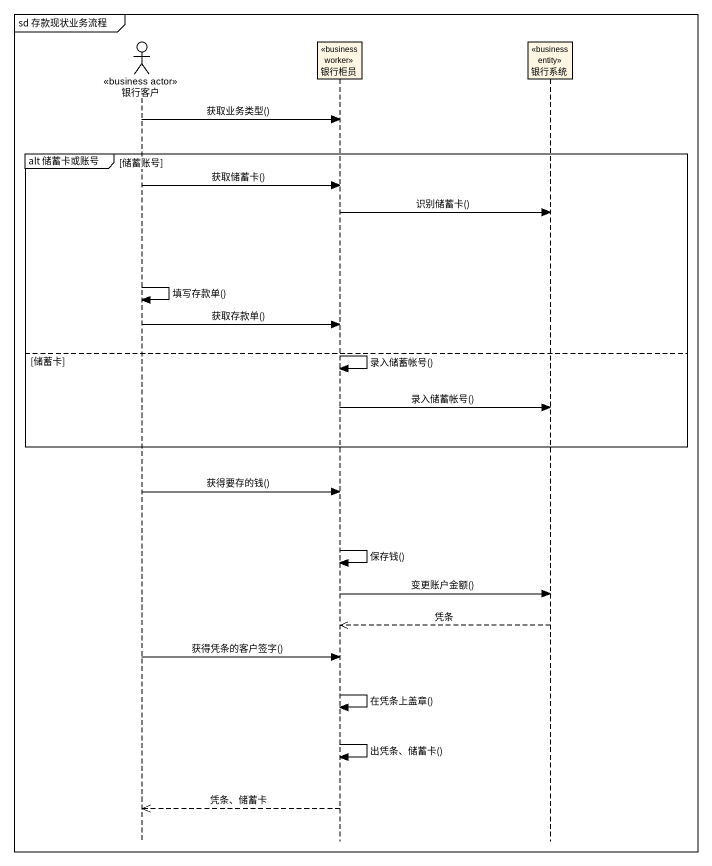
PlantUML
@startuml
mainframe sd 存款现状业务流程
hide footbox
actor 银行客户 <<business actor>>
participant 银行柜员 <<business worker>>
participant 银行系统 <<business entity>>

银行客户 -> 银行柜员 : 获取业务类型()
group alt 储蓄卡或账号 [储蓄账号]
  银行客户 -> 银行柜员 : 获取储蓄卡()
  银行柜员 -> 银行系统 : 识别储蓄卡()
  银行客户 -> 银行客户 : 填写存款单()
  银行客户 -> 银行柜员 : 获取存款单()
else 储蓄卡
  银行柜员 -> 银行柜员 : 录入储蓄帐号()
  银行柜员 -> 银行系统 : 录入储蓄帐号()
end
银行客户 -> 银行柜员 : 获得要存的钱()
银行柜员 -> 银行柜员 : 保存钱()
银行柜员 -> 银行系统 : 变更账户金额()
银行系统 -->> 银行柜员 : 凭条
银行客户 -> 银行柜员 : 获得凭条的客户签字()
银行柜员 -> 银行柜员 : 在凭条上盖章()
银行柜员 -> 银行柜员 : 出凭条、储蓄卡()
银行柜员 -->> 银行客户 : 凭条、储蓄卡
@enduml
